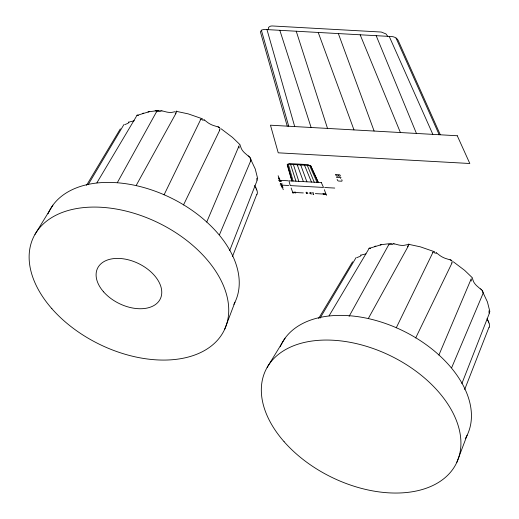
<?xml version="1.0" encoding="UTF-8"?>
<svg xmlns="http://www.w3.org/2000/svg" width="519" height="519" viewBox="0 0 519 519"><rect width="100%" height="100%" fill="white"/><g stroke="black" fill="none" stroke-linecap="round" stroke-linejoin="round"><path stroke-width="0.78" d="M224.656 329.325L234.971 302.194M456.85 462.299L467.165 435.169M229.69 250.573L257.443 179.626M232.473 256.529L256.834 194.21M461.884 383.547L489.638 312.6M464.667 389.503L489.028 327.184M206.724 222.054L239.064 145.781M219.479 234.705L250.625 161.039M438.912 355.028L471.258 278.755M451.673 367.679L482.813 294.014A4.652 3.412 13.7 0 0 482.411 290.912M183.505 204.973L219.829 129.977M415.693 337.947L452.023 262.951M164.082 194.807L200.516 119.863M396.276 327.781L432.71 252.837M136.27 185.296L176.213 112.883M368.458 318.264L408.408 245.857M117.294 182.694L156.524 111.786M349.099 316.376L388.712 244.76M96.897 182.818L136.439 116.295M329.091 315.792L368.626 249.269M88.243 184.53L123.885 124.625M320.041 318.173L356.079 257.599M86.55 185.277L120.35 128.835M318.614 318.491L352.544 261.81M34.974 234.4L52.899 205.174M267.168 367.374L285.087 338.141M306.891 193.029L306.359 193.555L307.877 193.639M340.302 178.354L341.035 177.589L336.377 177.329M137.308 115.309L149.193 111.695L159.443 110.437M369.502 248.283L381.387 244.67L391.631 243.411M365.966 253.895L361.821 254.868M175.305 111.663L171.997 112.344A14.973 9.524 26.1 0 1 166.742 112.052L161.934 110.826M407.765 244.559L404.191 245.318A14.973 9.524 26.1 0 1 398.936 245.026L394.129 243.8M142.355 113.447L143.633 113.123M148.006 112L149.193 111.695M374.543 246.421L375.827 246.097M380.2 244.974L381.387 244.67M128.251 122.186L128.718 122.082M360.446 255.16L360.906 255.056M129.633 121.894L133.772 120.921A14.973 9.524 26.1 0 0 134.278 120.726M295.746 192.964L292.729 192.341L295.402 192.036M323.311 194.502L325.99 194.197L322.974 193.574M155.123 110.781L158.353 110.528M278.398 180.229L288.039 180.768M280.241 183.791L282.31 183.908L281.259 184.758L280.805 183.525M280.156 185.024L288.759 185.504M324.68 187.508L334.742 188.066M309.966 193.204L311.102 193.263L311.29 192.744L309.772 192.659L310.07 193.483L311.413 194.119M292.729 192.341L303.31 192.932M315.377 193.606L325.99 194.197M312.963 194.203L313.742 194.249M160.553 110.547L161.007 110.625M392.74 243.515L393.201 243.599M176.648 111.41L188.215 113.875L202.507 118.838M408.725 244.177A5.936 0.947 -35.3 0 1 408.823 244.345L420.403 246.849L434.701 251.812M217.519 126.798L212.985 125.338A14.973 9.524 26.1 0 1 207.827 122.64L204.142 119.792M449.714 259.766L445.179 258.313A14.973 9.524 26.1 0 1 440.021 255.614L436.336 252.766M218.265 127.071L218.603 127.226M450.46 260.045L450.797 260.194M313.229 192.854L312.749 192.575L313.353 194.223M307.475 192.536L306.21 192.212L306.054 192.731L306.508 193.01M453.327 261.784L464.661 270.367L472.037 277.47M221.133 128.809L232.473 137.392L239.843 144.503M480.328 288.914L476.624 285.684A14.973 9.524 26.1 0 1 473.536 281.616L472.154 277.749M248.134 155.94L244.43 152.716A14.973 9.524 26.1 0 1 241.348 148.642L239.966 144.775M481.029 289.57L481.366 289.9M248.841 156.595L249.172 156.926M482.255 290.971L487.432 301.954L489.871 311.608M250.061 157.997L255.244 168.98L257.677 178.633M387.745 36.33L385.941 33.897L381.238 32.035L272.027 25.95L270.457 26.151L268.524 27.358L268.466 29.68M309.266 165.366L308.137 164.62L289.174 163.563L288.558 164.212M278.398 177.985L279.819 180.314L279.559 178.049M281.836 187.365L281.577 185.108L283.004 187.43M440.248 134.661L398.235 40.547C397.184 38.205 394.505 36.817 392.027 36.564L264.177 29.44L261.654 30.024L260.447 31.704L260.694 32.879L287.241 126.13M396.062 38.101L439.132 134.596M389.231 36.408L432.794 134.246M318.381 182.435L310.537 165.561L287.558 164.179L287.208 164.763L291.814 180.956M310.706 165.671L318.186 182.422M309.519 165.379L317.083 182.364M487.925 320.872L487.049 318.737M255.731 187.897L254.725 185.406M376.184 35.681L416.394 133.331M360.16 34.792L400.363 132.436M307.254 165.25L314.235 182.201M304.471 165.094L311.452 182.052M488.275 321.722L488.45 322.156M256.081 188.747L256.256 189.182M338.407 33.722L374.089 130.97M318.283 32.6L353.958 129.847M341.781 179.626L342.099 180.651A1.259 0.798 26.1 0 1 341.573 181.202L338.531 181.034A1.259 0.798 26.1 0 1 337.571 180.398L337.123 179.366M324.343 189.714L326.406 195.332M300.696 164.912L306.891 181.793M297.205 164.718L303.394 181.598M291.127 187.988L293.144 193.477M278.139 175.72L279.819 180.314M281.577 185.108L283.264 189.695M296.232 31.224L327.495 128.375M279.832 30.31L311.095 127.46M293.378 164.478L298.801 181.345M290.53 164.322L295.953 181.183M266.974 29.596L294.695 126.545M261.388 30.303L288.726 126.214M288.298 164.192L293.105 181.027M287.325 164.315L292.074 180.969M280.228 346.783A103.417 65.783 26.1 0 1 403.892 331.258A103.417 65.783 26.1 0 1 465.264 438.685M408.498 244.832A4.652 0.467 -55.8 0 1 407.428 246.765M408.803 244.105A7.545 0.597 -22.8 0 1 408.946 244.131M393.285 243.826A7.545 2.504 16.1 0 1 394.142 244.021M388.815 244.819A4.969 2.543 19.6 0 1 392.773 244.579M368.594 248.692A4.652 1.726 -79.4 0 1 370.105 248.303M370.177 248.27A5.936 1.758 -58.1 0 1 370.248 248.419M360.705 255.322A7.545 0.999 -13.4 0 1 361.464 255.166M356.949 257.703A4.969 1.635 -15.7 0 1 360.374 256.38M489.138 323.499A4.652 3.043 63.9 0 1 489.203 327.359M488.632 321.962A5.936 2.186 72.3 0 1 489.08 323.233M487.879 320.191A7.545 1.116 70 0 1 488.321 321.209M488.93 310.875A4.969 1.81 -72 0 1 488.995 313.08M481.567 289.81A5.936 3.38 35.6 0 1 482.339 290.731M480.503 288.772A7.545 2.835 40 0 1 481.256 289.479M471.194 279.689A4.969 0.409 85.9 0 1 471.336 281.026M451.744 260.674A4.652 2.426 -29 0 1 451.731 262.971M451.024 260.09A5.936 2.913 -5.2 0 1 451.718 260.557M450.031 259.649A7.545 2.634 5.7 0 1 450.797 259.961M435.863 252.682A7.545 2.121 48.5 0 1 436.447 253.116M432.385 252.364A4.969 2.07 57.4 0 1 435.337 253.428M48.033 213.815A103.417 65.783 26.1 0 1 170.595 197.745A103.417 65.783 26.1 0 1 233.855 304.355M176.311 111.857A4.652 0.467 -55.8 0 1 175.234 113.791M176.531 111.202A5.936 0.947 -35.3 0 1 176.635 111.371M176.609 111.131A7.545 0.597 -22.8 0 1 176.752 111.157M161.091 110.852A7.545 2.504 16.1 0 1 161.947 111.047M156.621 111.845A4.969 2.543 19.6 0 1 160.585 111.604M136.4 115.724A4.652 1.726 -79.4 0 1 137.918 115.328M137.989 115.296A5.936 1.758 -58.1 0 1 138.099 115.62M128.517 122.348A7.545 0.999 -13.4 0 1 129.276 122.192M124.755 124.729A4.969 1.635 -15.7 0 1 128.187 123.405M256.95 190.525A4.652 3.043 63.9 0 1 257.009 194.391M256.438 188.987A5.936 2.186 72.3 0 1 256.892 190.259M255.685 187.216A7.545 1.116 70 0 1 256.127 188.235M256.808 178.218A4.969 1.81 -72 0 1 256.801 180.106M250.216 157.938A4.652 3.412 13.7 0 1 250.619 161.039M249.373 156.835A5.936 3.38 35.6 0 1 250.145 157.757M248.309 155.804A7.545 2.835 40 0 1 249.068 156.504M239 146.721A4.969 0.409 85.9 0 1 239.142 148.051M219.55 127.7A4.652 2.426 -29 0 1 219.537 129.997M218.83 127.116A5.936 2.913 -5.2 0 1 219.531 127.583M217.844 126.681A7.545 2.634 5.7 0 1 218.603 126.986M203.669 119.707A7.545 2.121 48.5 0 1 204.259 120.142M200.198 119.389A4.969 2.07 57.4 0 1 203.143 120.453M335.637 174.786L336.617 176.077A2.381 1.518 26.1 0 0 337.778 176.142A1.304 0.83 26.1 0 0 338.265 175.643L338.382 174.767L339.277 174.689A1.304 0.83 26.1 0 1 340.153 175.266L340.334 175.759A1.304 0.83 26.1 0 1 339.854 176.259L338.868 176.077L338.083 175.15A1.304 0.83 26.1 0 0 337.207 174.572A4.684 2.978 26.1 0 0 336.04 174.507L335.637 174.786M279.436 180.742L279.78 181.669L281.415 181.462L280.831 180.82L279.436 180.742M457.265 135.751L270.464 125.196L278.229 152.82L469.818 163.504L457.265 135.751M321.332 182.623L288.901 180.794L290.251 185.588L323.512 187.443L321.332 182.623M284.088 441.682A106.103 67.489 26.1 0 0 454.592 466.555A106.103 67.489 26.1 0 0 344.694 341.411A106.103 67.489 26.1 0 0 284.088 441.682M103.586 291.847A34.909 22.207 26.1 0 0 159.683 300.027A34.909 22.207 26.1 0 0 123.528 258.851A34.909 22.207 26.1 0 0 103.586 291.847M51.894 308.708A106.103 67.489 26.1 0 0 222.398 333.587A106.103 67.489 26.1 0 0 112.506 208.437A106.103 67.489 26.1 0 0 51.894 308.708"/></g></svg>
